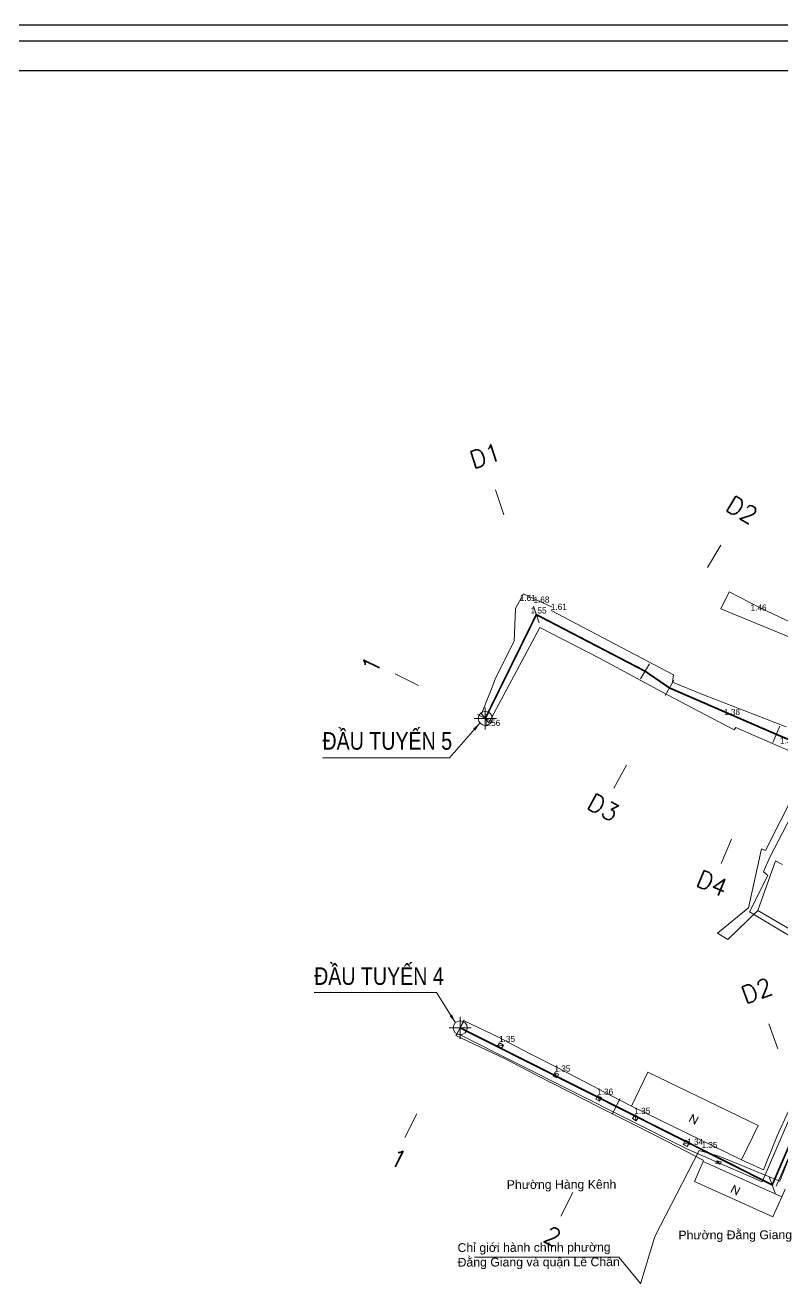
# Model space of a CAD drawing. Header units: metres. Extents: x 596585 to 599449, y 2303977 to 2307363.
# Drawn here: x 598142.6 to 598228.8, y 2304804.3 to 2304947.1 of the extents above; entities that cross this region are included whole.
import ezdxf

# ---------------------------------------------------------------- set-up
doc = ezdxf.new("R2010")
doc.units = ezdxf.units.M
doc.header["$MEASUREMENT"] = 0
doc.linetypes.add('CENTERX2', pattern=[4, 2.5, -0.5, 0.5, -0.5])
doc.linetypes.add('HIDDEN', pattern=[0.375, 0.25, -0.125])
for name, color, linetype in [('duong', 3, 'Continuous'), ('DUONG NUOC', 2, 'Continuous'), ('ga', 5, 'Continuous'), ('GHI CHU', 7, 'Continuous'), ('KHUNGTEN', 5, 'Continuous'), ('pntelev', 2, 'Continuous'), ('thep', 2, 'Continuous'), ('tram', 6, 'Continuous'), ('TUYEN', 7, 'Continuous')]:
    doc.layers.add(name, color=color, linetype=linetype)
for name, color, linetype, lineweight in [('LC Dim', 8, 'Continuous', 18), ('LC Khac', 4, 'Continuous', 9), ('LC MANH DUT', 35, 'HIDDEN', 5), ('LC Net manh', 239, 'Continuous', 5), ('LC Text2', 7, 'Continuous', 25), ('Level 10', 7, 'Continuous', 0), ('Level 46', 7, 'Continuous', 0)]:
    doc.layers.add(name, color=color, linetype=linetype, lineweight=lineweight)
doc.styles.add('ghi chu', font='arial.ttf')
doc.styles.add('Legend', font='calibri.ttf')
doc.styles.add('T2', font='', dxfattribs={"width": 0.8})
doc.styles.add('TENCOC', font='Vnromanc.shx')
doc.styles.get('T2').set_extended_font_data('.VnArialH')
doc.dimstyles.get("Standard").update_dxf_attribs({"dimtxt": 0.18, "dimasz": 0.18, "dimexe": 0.18, "dimexo": 0.0625, "dimgap": 0.09, "dimtad": 0, "dimtih": 1, "dimtoh": 1, "dimdec": 4, "dimzin": 0, "dimdsep": 46, "dimtxsty": 'Standard', "dimcen": 0.09, "dimadec": 0, "dimazin": 0, "dimtfac": 1, "dimtdec": 4, "dimtofl": 0, "dimtmove": 0, "dimatfit": 3, "dimfxl": 1, "dimtolj": 1, "dimtzin": 0, "dimarcsym": 0})

# ---------------------------------------------------------------- blocks, each defined once
blk = doc.blocks.new('a2')
at = {"layer": 'Defpoints', "flags": 128}
blk.add_lwpolyline([(297, 102.507), (0, 102.507), (0, -102.507), (297, -102.507)], close=True, dxfattribs=at)
at = {"layer": 'KHUNGTEN'}
blk.add_lwpolyline([(295.885, -100.496), (10, -100.496), (10, 101.392), (295.885, 101.392)], close=True, dxfattribs=at)
at = {"layer": 'thep'}
blk.add_lwpolyline([(293.77, -98.381), (12.115, -98.381), (12.115, 99.277), (293.77, 99.277)], close=True, dxfattribs=at)
blk = doc.blocks.new('bu lon')
at = {"layer": 'LC Khac', "color": 9}
for p, q in [((0.786, 0), (-0.786, 0)), ((0, -0.786), (0, 0.786))]:
    blk.add_line(p, q, dxfattribs=at)
at = {"layer": 'LC Khac', "color": 7}
blk.add_circle((0, 0), 0.5, dxfattribs=at)
blk = doc.blocks.new('MM')
at = {"layer": 'LC Khac', "xscale": 2.289702860291335, "yscale": 2.289702860291335, "zscale": 2.289702860291335}
blk.add_blockref('bu lon', (0, 0), dxfattribs=at)
blk = doc.blocks.new('COCTRENTUYEN')
at = {"layer": 'TUYEN', "color": 5, "lineweight": 0}
for p, q in [((-7.65, 250.49), (-6.71, 247.64)), ((18.04, 244.18), (16.5, 241.61)), ((-19.1, 229.48), (-16.41, 228.15)), ((7.29, 219.08), (5.84, 216.46)), ((19.26, 210.64), (18.08, 207.89))]:
    blk.add_line(p, q, dxfattribs=at)
at = {"layer": 'TUYEN', "color": 2, "lineweight": 0}
for p, q in [((-3.3, 237.2), (-2.68, 235.3)), ((9.92, 230.64), (8.89, 228.93)), ((12.67, 228.76), (11.7, 227.01)), ((-9.71, 224.86), (-7.92, 223.97)), ((24.76, 223.52), (23.97, 221.68)), ((-11.22, 190.04), (-12.12, 188.25)), ((23.51, 189.58), (24.53, 186.76)), ((6.56, 181.08), (5.66, 179.29)), ((-16.62, 179.32), (-17.97, 176.64)), ((23.54, 172.17), (24.23, 170.29)), ((1.16, 170.36), (-0.19, 167.68))]:
    blk.add_line(p, q, dxfattribs=at)
at = {"layer": 'TUYEN', "color": 1, "linetype": 'CENTERX2', "lineweight": 40, "const_width": 0.2}
for points in [[(-8.81, 224.42), (-2.99, 236.25), (9.41, 229.79), (12.18, 227.89), (24.36, 222.6), (29.99, 220.24), (44.43, 211.96), (46.25, 211.12), (49.33, 210.23), (57.8, 204.52)], [(-11.67, 189.14), (23.89, 171.23), (27.29, 179.15), (45.01, 170.14)]]:
    blk.add_lwpolyline(points, dxfattribs=at)
at = {"layer": 'LC MANH DUT', "xscale": 0.6987324145411622, "yscale": 0.6987324145411622, "zscale": 0.6987324145411622, "rotation": 359.999216292062}
for p in [(-8.81, 224.42), (-11.67, 189.14)]:
    blk.add_blockref('MM', p, dxfattribs=at)
at = {"layer": 'LC Text2', "style": 'T2', "width": 0.8}
for s, p in [('®Çu tuyÕn 5', (-27.37, 220.85, 0)), ('®Çu tuyÕn 4', (-28.32, 194.04, 0))]:
    blk.add_text(s, height=2, rotation=0.0008, dxfattribs=at).set_placement(p)
at = {"layer": 'TUYEN', "color": 5, "lineweight": 0, "style": 'TENCOC'}
for s, rotation, p in [('D1', 18.1191, (-10.17, 252.85)), ('D2', 329.0354, (18.42, 248.23)), ('1', 63.7887, (-21.27, 229.33)), ('D3', 331.0813, (2.61, 214.24)), ('D4', 336.886, (15.04, 205.38))]:
    blk.add_text(s, height=2, rotation=rotation, dxfattribs=at).set_placement(p)
at = {"layer": 'TUYEN', "color": 2, "lineweight": 0, "style": 'TENCOC'}
for s, rotation, p in [('D2', 19.9039, (20.82, 191.83)), ('1', 333.2602, (-19.93, 173.71)), ('2', 333.2602, (-2.36, 164.86))]:
    blk.add_text(s, height=2, rotation=rotation, dxfattribs=at).set_placement(p)
at = {"layer": 'LC Dim', "lineweight": 0}
for points in [[(-9.42, 223.89), (-12.88, 219.92), (-27.35, 219.92)], [(-12.22, 189.72), (-14.36, 193.16), (-28.3, 193.16)]]:
    blk.add_leader(points, dimstyle='Standard', override={"dimasz": 1, "dimgap": 0.09, "dimtad": 0, "dimdsep": 0, "dimtix": 1, "dimlwd": 0, "dimlwe": 0}, dxfattribs=at)

msp = doc.modelspace()

# ---------------------------------------------------------------- linework, layer by layer
at = {"layer": 'duong', "color": 4, "linetype": 'Continuous', "lineweight": 0}
for p, q in [((598198.454, 2304880.597), (598199.373, 2304882.275)), ((598199.373, 2304882.275), (598202.634, 2304880.772)), ((598221.868, 2304880.58), (598222.819, 2304882.497)), ((598222.819, 2304882.497), (598226.343, 2304880.673)), ((598198.323, 2304876.904), (598198.454, 2304880.597)), ((598202.511, 2304880.38), (598216.455, 2304873.049)), ((598221.868, 2304880.58), (598232.943, 2304876.012)), ((598226.343, 2304880.673), (598229.958, 2304878.991)), ((598201.248, 2304878.46), (598195.441, 2304867.576)), ((598208.039, 2304874.95), (598201.248, 2304878.46)), ((598196.182, 2304872.668), (598198.323, 2304876.904)), ((598215.155, 2304871.125), (598208.039, 2304874.95)), ((598195.874, 2304871.836), (598196.182, 2304872.668)), ((598216.455, 2304873.049), (598216.351, 2304872.229)), ((598194.595, 2304868.595), (598195.874, 2304871.836)), ((598216.351, 2304872.229), (598219.897, 2304870.759)), ((598219.327, 2304868.904), (598215.155, 2304871.125)), ((598219.897, 2304870.759), (598229.297, 2304867.137)), ((598195.441, 2304867.576), (598194.595, 2304868.595)), ((598223.396, 2304866.795), (598219.327, 2304868.904)), ((598223.587, 2304867.053), (598223.396, 2304866.795)), ((598232.132, 2304863.287), (598223.587, 2304867.053)), ((598226.953, 2304853.019), (598232.132, 2304863.287)), ((598225.004, 2304846.483), (598226.489, 2304853.207)), ((598226.95, 2304853.021), (598226.489, 2304853.207)), ((598228.1, 2304851.852), (598226.074, 2304846.2)), ((598228.895, 2304851.429), (598228.1, 2304851.852)), ((598221.497, 2304843.585), (598225.004, 2304846.483)), ((598226.074, 2304846.2), (598222.661, 2304842.885)), ((598222.661, 2304842.885), (598221.497, 2304843.585)), ((598192.61, 2304833.614), (598191.669, 2304831.926)), ((598196.433, 2304831.783), (598192.61, 2304833.614)), ((598191.669, 2304831.926), (598197.292, 2304829.265)), ((598199.98, 2304829.938), (598196.433, 2304831.783)), ((598203.594, 2304828.118), (598199.98, 2304829.938)), ((598197.292, 2304829.265), (598200.862, 2304827.428)), ((598200.862, 2304827.428), (598204.432, 2304825.587)), ((598207.307, 2304826.166), (598203.594, 2304828.118)), ((598204.432, 2304825.587), (598208.072, 2304823.738)), ((598208.45, 2304825.548), (598207.307, 2304826.166)), ((598211.687, 2304823.866), (598208.45, 2304825.548)), ((598208.072, 2304823.738), (598212.036, 2304821.736)), ((598224.235, 2304817.776), (598211.671, 2304823.874)), ((598224.235, 2304817.776), (598211.687, 2304823.866)), ((598229.607, 2304823.397), (598228.291, 2304820.516)), ((598212.036, 2304821.736), (598215.833, 2304819.82)), ((598215.833, 2304819.82), (598219.87, 2304817.74)), ((598228.291, 2304820.516), (598226.722, 2304816.606)), ((598219.87, 2304817.74), (598219.868, 2304817.571)), ((598219.868, 2304817.571), (598228.811, 2304813.533)), ((598226.722, 2304816.606), (598224.235, 2304817.776)), ((598228.811, 2304813.533), (598229.211, 2304814.422))]:
    msp.add_line(p, q, dxfattribs=at)
at = {"layer": 'DUONG NUOC', "linetype": 'Continuous', "lineweight": 0, "flags": 128}
msp.add_lwpolyline([(598192.009, 2304832.099), (598218.072, 2304818.982), (598226.569, 2304815.269), (598229.707, 2304822.464), (598230.407, 2304824.696), (598231.508, 2304831.829)], dxfattribs=at)
at = {"layer": 'ga', "linetype": 'Continuous', "lineweight": 0}
for p, q in [((598196.426, 2304830.721), (598196.625, 2304831.089)), ((598197.082, 2304830.829), (598196.426, 2304830.721)), ((598196.888, 2304830.469), (598196.426, 2304830.721)), ((598196.883, 2304830.46), (598197.082, 2304830.829)), ((598203.17, 2304827.101), (598202.946, 2304827.723)), ((598207.623, 2304824.666), (598207.829, 2304825.088)), ((598207.623, 2304824.666), (598208.049, 2304824.443)), ((598207.829, 2304825.088), (598208.255, 2304824.864)), ((598208.049, 2304824.443), (598207.829, 2304825.088)), ((598212.201, 2304822.216), (598212.054, 2304822.905)), ((598218.277, 2304819.749), (598217.585, 2304819.53)), ((598221.798, 2304817.27), (598221.406, 2304817.662))]:
    msp.add_line(p, q, dxfattribs=at)
at = {"layer": 'ga', "linetype": 'Continuous', "lineweight": 0, "flags": 128}
for points in [[(598196.625, 2304831.089), (598197.082, 2304830.829)], [(598202.743, 2304827.311), (598203.17, 2304827.101), (598203.373, 2304827.512)], [(598202.745, 2304827.314), (598202.946, 2304827.723)], [(598203.373, 2304827.512), (598202.946, 2304827.723)], [(598208.255, 2304824.864), (598208.049, 2304824.443)], [(598211.783, 2304822.489), (598212.054, 2304822.905)], [(598212.473, 2304822.632), (598212.054, 2304822.905)], [(598212.201, 2304822.216), (598211.783, 2304822.489)], [(598212.201, 2304822.216), (598212.473, 2304822.632)], [(598217.585, 2304819.53), (598217.826, 2304819.987)], [(598218.277, 2304819.749), (598217.826, 2304819.987)], [(598218.037, 2304819.292), (598217.585, 2304819.53)], [(598218.037, 2304819.292), (598218.277, 2304819.749)], [(598221.292, 2304817.4), (598221.406, 2304817.662)], [(598221.798, 2304817.27), (598221.292, 2304817.4)], [(598221.912, 2304817.531), (598221.406, 2304817.662)], [(598221.798, 2304817.27), (598221.912, 2304817.531)]]:
    msp.add_lwpolyline(points, dxfattribs=at)
at = {"layer": 'Level 10', "color": 8, "linetype": 'ByBlock', "lineweight": 13}
msp.add_line((598235.75, 2304840.54), (598226.074, 2304846.2), dxfattribs=at)
at = {"layer": 'Level 10', "color": 8, "linetype": 'ByBlock', "lineweight": 0}
for p, q in [((598211.671, 2304823.874), (598213.56, 2304827.765)), ((598213.56, 2304827.765), (598226.124, 2304821.668)), ((598226.124, 2304821.668), (598224.235, 2304817.776)), ((598219.868, 2304817.571), (598218.849, 2304815.284)), ((598218.849, 2304815.284), (598227.781, 2304811.252)), ((598227.781, 2304811.252), (598228.811, 2304813.533))]:
    msp.add_line(p, q, dxfattribs=at)
at = {"layer": 'Level 10', "color": 1, "linetype": 'Continuous', "lineweight": 13, "flags": 128}
msp.add_lwpolyline([(598210.3, 2304795.67), (598214.34, 2304809.04), (598219.41, 2304818.83), (598221.74, 2304818.14), (598228.57, 2304815.35), (598230.31, 2304819.69), (598231.12, 2304819.69)], dxfattribs=at)
at = {"layer": 'Level 46', "color": 1, "linetype": 'Continuous', "lineweight": 0, "ltscale": 2, "flags": 128}
msp.add_lwpolyline([(598234.82, 2304840.23), (598225.13, 2304846.03), (598227.24, 2304850.18), (598226.73, 2304850.58), (598227.44, 2304852.26), (598230.33, 2304857.81)], dxfattribs=at)
at = {"layer": 'tram', "linetype": 'Continuous', "lineweight": 0, "flags": 128}
msp.add_lwpolyline([(598225.666, 2304727.061), (598244.882, 2304781.32), (598245.054, 2304796.005), (598250.687, 2304813.777), (598231.226, 2304821.716), (598228.187, 2304814.748)], dxfattribs=at)

# ---------------------------------------------------------------- block references
at = {"layer": 'LC Text2', "linetype": 'Continuous', "lineweight": 0}
msp.add_blockref('COCTRENTUYEN', (598203.833, 2304643.669), dxfattribs=at)
at = {"layer": 'pntelev', "linetype": 'Continuous', "lineweight": 0, "xscale": 1.6, "yscale": 1.6, "zscale": 1.6}
msp.add_blockref('a2', (598022.944, 2304783.116), dxfattribs=at)

# ---------------------------------------------------------------- texts
at = {"layer": 'GHI CHU', "linetype": 'Continuous', "lineweight": 0, "char_height": 1, "attachment_point": 1}
for s, width, heights, insert, rotation, style in [('N', 2.31409, [0.2], (598218.982, 2304821.706), 151.40021, 'Legend'), ('\\pt3;Phường Hàng Kênh', 20.90461, [0], (598197.464, 2304815.441), 0.17612, 'ghi chu'), ('N', 2.31409, [0.2], (598223.735, 2304813.645), 151.40021, 'Legend'), ('\\pt3;Phường Đằng Giang', 20.90461, [0], (598217.028, 2304809.691), 0.17612, 'ghi chu'), ('\\pt3;Chỉ giới hành chính phường Đằng Giang và quận Lê Chân', 20.90461, [0], (598191.859, 2304808.258), 0.17612, 'ghi chu')]:
    msp.add_mtext_dynamic_manual_height_columns(s, width=width, gutter_width=1, heights=heights, dxfattribs=dict(at, insert=insert, rotation=rotation, style=style))
at = {"layer": 'LC Net manh', "color": 8}
for s, p in [('1.61', (598198.948, 2304881.468)), ('1.68', (598200.511, 2304881.28)), ('1.55', (598200.187, 2304880.045)), ('1.61', (598202.492, 2304880.461)), ('1.46', (598225.254, 2304880.373)), ('1.38', (598222.227, 2304868.467)), ('1.56', (598194.905, 2304867.224)), ('1.37', (598228.607, 2304865.199)), ('1.35', (598196.591, 2304831.193)), ('1.35', (598202.896, 2304827.82)), ('1.36', (598207.779, 2304825.185)), ('1.35', (598212.004, 2304823.002)), ('1.34', (598218.031, 2304819.474)), ('1.35', (598219.658, 2304819.104))]:
    msp.add_text(s, height=0.7, dxfattribs=at).set_placement(p)

# ---------------------------------------------------------------- leaders
at = {"color": 0, "linetype": 'Continuous', "lineweight": 0}
msp.add_leader([(598212.712, 2304803.651), (598210.226, 2304806.668), (598193.802, 2304806.668)], dimstyle='Standard', override={"dimgap": 0.09, "dimtad": 0, "dimdsep": 0, "dimtix": 1, "dimlwd": 0, "dimlwe": 0}, dxfattribs=at)

doc.saveas('drawing.dxf')
